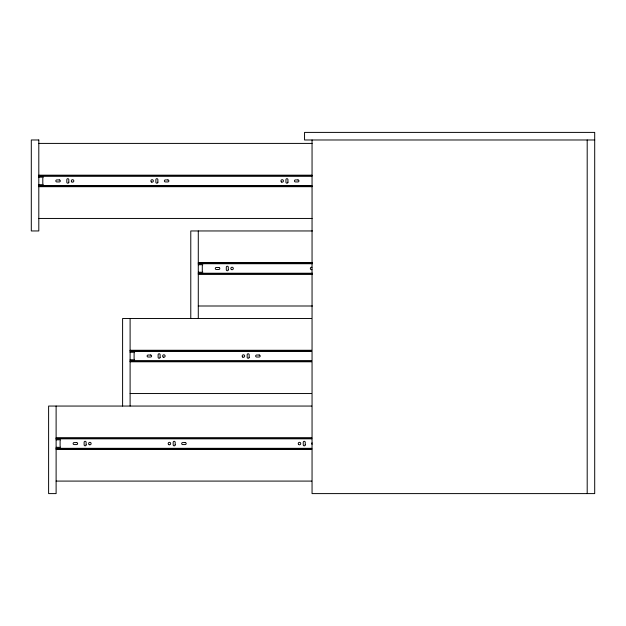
<?xml version="1.0" encoding="UTF-8"?>
<svg xmlns="http://www.w3.org/2000/svg" width="626" height="626" viewBox="0 0 626 626"><rect width="100%" height="100%" fill="white"/><g stroke="black" fill="none" stroke-linecap="round" stroke-linejoin="round"><path stroke-width="0.94" d="M594.7 139.981L304.549 139.981L304.549 132.399L594.7 132.399L594.7 493.601L312.053 493.601L312.053 139.981M38.804 143.409L312.077 143.409M38.804 175.178L311.998 175.178M38.804 175.679L311.998 175.679M38.804 176.18L311.998 176.18M38.804 177.181L43.304 177.181L42.803 178.183L42.803 183.684L43.304 184.686L38.804 184.686M38.804 185.687L311.998 185.687M38.804 186.188L311.998 186.188M38.804 186.681L311.998 186.681M38.804 218.451L312.077 218.451M312.444 230.955L190.781 230.955L190.781 318.501M198.285 262.724L312.444 262.724M198.285 263.225L312.444 263.225M198.285 263.726L312.444 263.726M198.285 264.728L202.793 264.728L202.292 265.729L202.292 271.23L202.793 272.232L198.285 272.232M198.285 273.233L312.444 273.233M198.285 273.734L312.444 273.734M198.285 274.235L312.444 274.235M198.285 305.997L312.444 305.997M311.584 318.501L122.602 318.501L122.602 406.055M130.106 350.27L311.584 350.27M130.106 350.771L311.584 350.771M130.106 351.272L311.584 351.272M130.106 352.274L134.606 352.274L134.105 353.275L134.105 358.776L134.606 359.778L130.106 359.778M130.106 360.779L311.584 360.779M130.106 361.28L311.584 361.28M130.106 361.781L311.584 361.781M130.106 393.543L311.584 393.543M311.748 406.055L48.609 406.055L48.609 493.601L56.113 493.601L56.113 406.055M56.113 437.817L311.748 437.817M56.113 438.317L311.748 438.317M56.113 438.818L311.748 438.818M56.113 439.82L60.612 439.82L60.112 440.821L60.112 446.322L60.612 447.324L56.113 447.324M56.113 448.326L311.748 448.326M56.113 448.826L311.748 448.826M56.113 449.327L311.748 449.327M56.113 481.089L311.748 481.089M587.196 139.981L587.196 493.601M198.285 230.955L198.285 318.501M130.106 318.501L130.106 406.055M311.92 269.689A1.252 1.252 0 0 1 310.347 268.476A1.252 1.252 0 0 1 311.92 267.271M312.045 444.28A1.002 1.002 0 0 1 312.045 442.864M38.804 139.981L31.3 139.981L31.3 230.955L38.804 230.955L38.804 139.981M59.313 179.928L56.817 179.928A1.002 1.002 0 0 0 55.816 180.93A1.002 1.002 0 0 0 56.817 181.931L59.313 181.931A1.002 1.002 0 0 0 60.315 180.93A1.002 1.002 0 0 0 59.313 179.928M167.87 179.928L165.374 179.928A1.002 1.002 0 0 0 164.372 180.93A1.002 1.002 0 0 0 165.374 181.931L167.87 181.931A1.002 1.002 0 0 0 168.871 180.93A1.002 1.002 0 0 0 167.87 179.928M297.945 179.928L295.441 179.928A1.002 1.002 0 0 0 294.439 180.93A1.002 1.002 0 0 0 295.441 181.931L297.945 181.931A1.002 1.002 0 0 0 298.946 180.93A1.002 1.002 0 0 0 297.945 179.928M218.803 267.474L216.299 267.474A1.002 1.002 0 0 0 215.297 268.476A1.002 1.002 0 0 0 216.299 269.477L218.803 269.477A1.002 1.002 0 0 0 219.804 268.476A1.002 1.002 0 0 0 218.803 267.474M150.616 355.02L148.112 355.02A1.002 1.002 0 0 0 147.11 356.022A1.002 1.002 0 0 0 148.112 357.023L150.616 357.023A1.002 1.002 0 0 0 151.617 356.022A1.002 1.002 0 0 0 150.616 355.02M259.172 355.02L256.668 355.02A1.002 1.002 0 0 0 255.666 356.022A1.002 1.002 0 0 0 256.668 357.023L259.172 357.023A1.002 1.002 0 0 0 260.173 356.022A1.002 1.002 0 0 0 259.172 355.02M76.622 442.574L74.126 442.574A1.002 1.002 0 0 0 73.125 443.568A1.002 1.002 0 0 0 74.126 444.57L76.622 444.57A1.002 1.002 0 0 0 77.624 443.568A1.002 1.002 0 0 0 76.622 442.574M185.179 442.574L182.682 442.574A1.002 1.002 0 0 0 181.681 443.568A1.002 1.002 0 0 0 182.682 444.57L185.179 444.57A1.002 1.002 0 0 0 186.18 443.568A1.002 1.002 0 0 0 185.179 442.574M305.245 444.82L305.245 442.324A1.002 1.002 0 0 0 304.244 441.322A1.002 1.002 0 0 0 303.242 442.324L303.242 444.82A1.002 1.002 0 0 0 304.244 445.822A1.002 1.002 0 0 0 305.245 444.82M287.937 182.182L287.937 179.678A1.002 1.002 0 0 0 286.935 178.684A1.002 1.002 0 0 0 285.933 179.678L285.933 182.182A1.002 1.002 0 0 0 286.935 183.183A1.002 1.002 0 0 0 287.937 182.182M249.164 357.274L249.164 354.778A1.002 1.002 0 0 0 248.162 353.776A1.002 1.002 0 0 0 247.168 354.778L247.168 357.274A1.002 1.002 0 0 0 248.162 358.275A1.002 1.002 0 0 0 249.164 357.274M228.302 269.728L228.302 267.224A1.002 1.002 0 0 0 227.301 266.23A1.002 1.002 0 0 0 226.307 267.224L226.307 269.728A1.002 1.002 0 0 0 227.301 270.729A1.002 1.002 0 0 0 228.302 269.728M175.178 444.82L175.178 442.324A1.002 1.002 0 0 0 174.177 441.322A1.002 1.002 0 0 0 173.175 442.324L173.175 444.82A1.002 1.002 0 0 0 174.177 445.822A1.002 1.002 0 0 0 175.178 444.82M160.115 357.274L160.115 354.778A1.002 1.002 0 0 0 159.121 353.776A1.002 1.002 0 0 0 158.12 354.778L158.12 357.274A1.002 1.002 0 0 0 159.121 358.275A1.002 1.002 0 0 0 160.115 357.274M157.869 182.182L157.869 179.678A1.002 1.002 0 0 0 156.868 178.684A1.002 1.002 0 0 0 155.866 179.678L155.866 182.182A1.002 1.002 0 0 0 156.868 183.183A1.002 1.002 0 0 0 157.869 182.182M86.13 444.82L86.13 442.324A1.002 1.002 0 0 0 85.128 441.322A1.002 1.002 0 0 0 84.127 442.324L84.127 444.82A1.002 1.002 0 0 0 85.128 445.822A1.002 1.002 0 0 0 86.13 444.82M68.821 182.182L68.821 179.678A1.002 1.002 0 0 0 67.819 178.684A1.002 1.002 0 0 0 66.818 179.678L66.818 182.182A1.002 1.002 0 0 0 67.819 183.183A1.002 1.002 0 0 0 68.821 182.182M281.559 182.017A1.252 1.252 0 0 0 283.437 180.93A1.252 1.252 0 0 0 281.559 179.85A1.252 1.252 0 0 0 281.559 182.017M71.685 181.814A1.252 1.252 0 0 0 73.782 181.258A1.252 1.252 0 0 0 72.248 179.725A1.252 1.252 0 0 0 71.685 181.814M151.492 182.017A1.252 1.252 0 0 0 153.362 180.93A1.252 1.252 0 0 0 151.492 179.85A1.252 1.252 0 0 0 151.492 182.017M163.245 357.11A1.252 1.252 0 0 0 165.123 356.022A1.252 1.252 0 0 0 163.245 354.942A1.252 1.252 0 0 0 163.245 357.11M242.786 357.11A1.252 1.252 0 0 0 244.664 356.022A1.252 1.252 0 0 0 242.786 354.942A1.252 1.252 0 0 0 242.786 357.11M231.432 269.563A1.252 1.252 0 0 0 233.31 268.476A1.252 1.252 0 0 0 231.432 267.396A1.252 1.252 0 0 0 231.432 269.563M298.61 444.452A1.252 1.252 0 0 0 300.699 443.897A1.252 1.252 0 0 0 299.165 442.363A1.252 1.252 0 0 0 298.61 444.452M89.252 444.656A1.252 1.252 0 0 0 91.13 443.568A1.252 1.252 0 0 0 89.252 442.488A1.252 1.252 0 0 0 89.252 444.656M168.801 444.656A1.252 1.252 0 0 0 170.671 443.568A1.252 1.252 0 0 0 168.801 442.488A1.252 1.252 0 0 0 168.801 444.656"/></g></svg>
